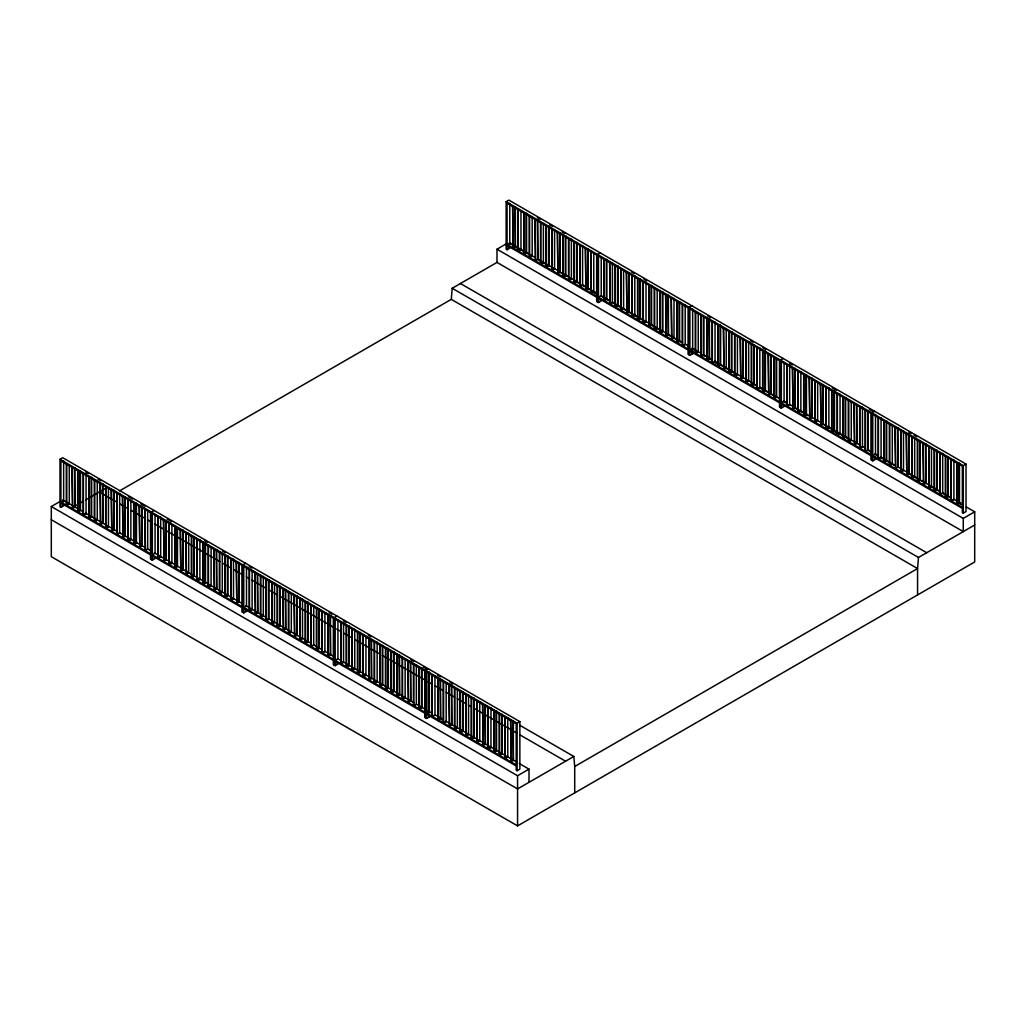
<?xml version="1.0" encoding="UTF-8"?>
<svg xmlns="http://www.w3.org/2000/svg" width="1026" height="1026" viewBox="0 0 1026 1026"><rect width="100%" height="100%" fill="white"/><g stroke="black" fill="none" stroke-linecap="round" stroke-linejoin="round"><path stroke-width="1.5" d="M119.542 490.89L451.286 299.361L452.197 288.268L496.994 262.412L963.273 531.609L963.273 518.412L496.994 249.215L496.994 262.412M974.7 525.004L918.475 557.477L917.565 568.558L917.565 594.952M59.983 459.289L62.727 457.711L519.861 721.624L519.861 769.141L517.117 770.718L516.206 770.193L516.206 765.973L426.598 714.237L426.598 718.457L424.777 717.405L424.777 713.185L335.181 661.449L335.181 665.682L333.347 664.617L333.347 660.398L243.752 608.674L243.752 612.894L241.918 611.842L241.918 607.61L152.323 555.887L152.323 560.106L150.501 559.055L150.501 554.835L60.906 503.099L60.906 507.331L59.983 506.793L59.983 459.289L517.117 723.215L519.861 721.624M506.139 201.699L508.883 200.121L966.017 464.047L966.017 511.551L963.273 513.128L962.362 512.602L962.362 508.383L872.754 456.647L872.754 460.879L870.933 459.815L870.933 455.595L781.337 403.872L781.337 408.091L779.503 407.04L779.503 402.808L689.908 351.084L689.908 355.304L688.074 354.252L688.074 350.033L598.479 298.297L598.479 302.529L596.657 301.464L596.657 297.245L507.062 245.522L507.062 249.741L506.139 249.215L506.139 201.699L963.273 465.624L966.017 464.047M966.377 507.011L974.7 511.807L974.7 561.953L517.566 825.879L51.3 556.682L51.3 506.536L60.188 501.406M496.994 249.215L505.895 244.085M60.906 502.047L150.501 553.771L150.501 512.602L60.906 460.879L60.906 502.047L63.638 500.47L63.638 460.879M507.062 244.457L596.657 296.193L596.657 255.012L507.062 203.289L507.062 244.457L509.794 242.88L534.61 257.205M60.906 503.099L63.638 501.522M507.062 245.522L509.794 243.931M60.906 507.331L63.638 505.741L62.727 505.215M507.062 249.741L509.794 248.151L508.883 247.625M66.523 505.01L66.523 463.829L66.523 505.01L69.268 503.946L69.268 465.945M66.985 505.267L69.268 503.946M513.09 247.702L512.641 206.264L513.09 247.702L515.373 246.381L515.373 206.803M74.924 506.1L83.042 501.406M85.748 499.842L106.153 488.055M518.233 250.677L518.233 209.509L518.233 250.677L520.977 249.626L520.977 211.612M72.577 508.498L72.115 467.061L72.577 508.498L74.86 507.177L74.86 467.587M518.694 250.934L520.977 249.626M77.719 511.474L77.719 470.293L77.719 511.474L80.464 510.409L80.464 470.831M523.837 253.909L523.837 212.741L523.837 253.909L526.582 252.858L526.582 213.267M78.181 511.73L80.464 510.409M524.286 254.166L526.582 252.858M83.324 514.706L83.324 473.525L83.324 514.706L86.069 513.641L86.069 474.063M529.429 257.141L529.429 215.973L529.429 257.141L532.173 256.09L532.173 216.499M83.773 514.962L86.069 513.641M529.891 257.411L532.173 256.09M88.916 517.938L88.916 476.769L88.916 517.938L91.66 516.886L91.66 477.295M89.377 518.194L91.66 516.886M535.495 260.642L535.033 219.205L535.495 260.642L537.778 259.321L537.778 219.731M94.52 521.17L94.52 480.001L94.52 521.17L97.265 520.118L97.265 480.527M540.638 263.605L540.638 222.437L540.638 263.605L543.382 262.553L543.382 224.553M94.982 521.439L97.265 520.118M541.087 263.874L543.382 262.553M546.23 266.837L546.23 225.669L546.23 266.837L548.974 265.785L548.974 226.195M100.574 524.671L100.125 483.233L100.574 524.671L102.869 523.35L102.869 483.759M546.691 267.106L548.974 265.785M105.716 527.633L105.716 486.465L105.716 527.633L108.461 526.582L108.461 488.568M551.834 270.069L551.834 228.901L551.834 270.069L554.579 269.017L554.579 231.017M106.178 527.903L108.461 526.582M552.296 270.338L554.579 269.017M111.783 531.135L111.321 489.697L111.783 531.135L114.066 529.814L114.066 490.223M557.887 273.57L557.439 232.132L557.887 273.57L560.17 272.249L560.17 232.658M154.156 510.486L151.412 512.077L151.412 559.58M600.313 252.909L597.568 254.486L597.568 301.99M116.926 534.097L116.926 492.929L116.926 534.097L119.657 533.045L119.657 493.455M563.03 276.545L563.03 235.364L563.03 276.545L565.775 275.481L565.775 235.89M117.374 534.366L119.657 533.045M563.492 276.802L565.775 275.481M568.635 279.777L568.635 238.596L568.635 279.777L571.379 278.713L571.379 239.122M122.979 537.598L122.517 496.161L122.979 537.598L125.262 536.277L125.262 496.687M569.097 280.034L571.379 278.713M128.122 540.561L128.122 499.393L128.122 540.561L130.866 539.509L130.866 501.509M574.239 283.009L574.239 241.828L574.239 283.009L576.971 281.945L576.971 242.367M128.571 540.83L130.866 539.509M574.688 283.266L576.971 281.945M133.713 543.806L133.713 502.625L133.713 543.806L136.458 542.741L136.458 503.15M579.831 286.241L579.831 245.06L579.831 286.241L582.576 285.177L582.576 245.599M134.175 544.062L136.458 542.741M580.293 286.498L582.576 285.177M139.78 547.294L139.318 505.856L139.78 547.294L142.063 545.973L142.063 506.382M585.884 289.73L585.436 248.305L585.884 289.73L588.18 288.421L588.18 248.831M591.027 292.705L591.027 251.537L591.027 292.705L593.772 291.653L593.772 253.64M145.371 550.526L144.922 509.088L145.371 550.526L147.667 549.205L147.667 511.204M591.489 292.974L593.772 291.653M152.323 554.835L241.918 606.558L241.918 565.39L152.323 513.654L152.323 554.835L155.067 553.245L155.067 515.244M598.479 297.245L688.074 348.968L688.074 307.8L598.479 256.077L598.479 297.245L601.223 295.655L609.495 300.438M152.323 560.106L155.067 558.529L154.156 558.003M598.479 302.529L601.223 300.939L600.313 300.413M157.953 557.785L157.953 516.617L157.953 557.785L160.684 556.733L160.684 517.142M604.058 300.22L604.058 259.052L604.058 300.22L606.802 299.169L606.802 259.578M158.402 558.054L160.684 556.733M604.519 300.49L606.802 299.169M164.006 561.286L163.544 519.849L164.006 561.286L166.289 559.965L166.289 520.374M610.124 303.722L609.662 262.284L610.124 303.722L612.407 302.401L612.407 262.81M169.149 564.249L169.149 523.08L169.149 564.249L171.893 563.197L171.893 525.197M615.267 306.697L615.267 265.516L615.267 306.697L617.998 305.633L617.998 266.042M169.598 564.518L171.893 563.197M615.715 306.954L617.998 305.633M174.741 567.481L174.741 526.312L174.741 567.481L177.485 566.429L177.485 528.428M620.858 309.929L620.858 268.748L620.858 309.929L623.603 308.864L623.603 270.864M175.202 567.75L177.485 566.429M621.32 310.185L623.603 308.864M180.807 570.982L180.345 529.544L180.807 570.982L183.09 569.661L183.09 530.07M626.912 313.417L626.463 271.993L626.912 313.417L629.207 312.109L629.207 272.518M632.054 316.393L632.054 275.224L632.054 316.393L634.799 315.341L634.799 275.75M186.399 574.214L185.95 532.776L186.399 574.214L188.694 572.893L188.694 533.315M632.516 316.649L634.799 315.341M191.541 577.189L191.541 536.008L191.541 577.189L194.286 576.125L194.286 536.547M637.659 319.625L637.659 278.456L637.659 319.625L640.404 318.573L640.404 278.982M192.003 577.446L194.286 576.125M638.121 319.894L640.404 318.573M197.146 580.421L197.146 539.253L197.146 580.421L199.89 579.369L199.89 539.779M643.264 322.857L643.264 281.688L643.264 322.857L646.008 321.805L646.008 282.214M197.608 580.678L199.89 579.369M643.712 323.126L646.008 321.805M202.75 583.653L202.75 542.485L202.75 583.653L205.495 582.601L205.495 543.01M648.855 326.088L648.855 284.92L648.855 326.088L651.6 325.037L651.6 285.446M203.199 583.922L205.495 582.601M649.317 326.358L651.6 325.037M245.586 563.274L242.841 564.864L242.841 612.368M691.742 305.684L688.997 307.274L688.997 354.778M208.342 586.885L208.342 545.717L208.342 586.885L211.087 585.833L211.087 547.82M654.46 329.32L654.46 288.152L654.46 329.32L657.204 328.269L657.204 290.268M208.804 587.154L211.087 585.833M654.921 329.59L657.204 328.269M660.064 332.552L660.064 291.384L660.064 332.552L662.796 331.501L662.796 291.91M214.408 590.386L213.947 548.948L214.408 590.386L216.691 589.065L216.691 549.474M660.513 332.822L662.796 331.501M219.551 593.349L219.551 552.18L219.551 593.349L222.283 592.297L222.283 554.296M220 593.618L222.283 592.297M666.118 336.053L665.656 294.616L666.118 336.053L668.401 334.733L668.401 295.142M225.143 596.581L225.143 555.412L225.143 596.581L227.887 595.529L227.887 555.938M225.605 596.85L227.887 595.529M671.722 339.285L671.26 297.848L671.722 339.285L674.005 337.964L674.005 298.374M230.747 599.812L230.747 558.644L230.747 599.812L233.492 598.761L233.492 559.17M676.865 342.261L676.865 301.08L676.865 342.261L679.597 341.196L679.597 301.606M231.196 600.082L233.492 598.761M677.314 342.517L679.597 341.196M682.457 345.493L682.457 304.312L682.457 345.493L685.201 344.428L685.201 304.85M236.801 603.314L236.339 561.876L236.801 603.314L239.084 601.993L239.084 562.402M682.918 345.749L685.201 344.428M243.752 607.61L333.347 659.346L333.347 618.178L243.752 566.442L243.752 607.61L246.496 606.033L246.496 566.442M689.908 350.033L779.503 401.756L779.503 360.588L689.908 308.852L689.908 350.033L692.653 348.442L700.925 353.226M689.908 351.084L692.653 349.507M243.752 612.894L246.496 611.316L246.496 608.495M689.908 355.304L692.653 353.726L692.653 350.905M249.369 610.573L249.369 569.404L249.369 610.573L252.114 609.521L252.114 571.508M695.487 353.008L695.487 311.84L695.487 353.008L698.231 351.956L698.231 313.956M249.831 610.842L252.114 609.521M695.949 353.277L698.231 351.956M701.091 356.24L701.091 315.072L701.091 356.24L703.823 355.188L703.823 317.188M255.436 614.074L254.974 572.636L255.436 614.074L257.718 612.753L257.718 574.74M701.54 356.509L703.823 355.188M260.578 617.036L260.578 575.868L260.578 617.036L263.31 615.985L263.31 576.394M261.027 617.306L263.31 615.985M707.145 359.741L706.683 318.304L707.145 359.741L709.428 358.42L709.428 318.829M266.17 620.268L266.17 579.1L266.17 620.268L268.915 619.217L268.915 579.626M712.288 362.704L712.288 321.536L712.288 362.704L715.032 361.652L715.032 322.061M266.632 620.538L268.915 619.217M712.749 362.973L715.032 361.652M271.775 623.5L271.775 582.332L271.775 623.5L274.519 622.449L274.519 582.858M717.892 365.949L717.892 324.767L717.892 365.949L720.624 364.884L720.624 325.293M272.223 623.77L274.519 622.449M718.341 366.205L720.624 364.884M277.366 626.732L277.366 585.564L277.366 626.732L280.111 625.68L280.111 586.09M277.828 627.001L280.111 625.68M723.946 369.437L723.484 327.999L723.946 369.437L726.228 368.116L726.228 328.525M729.088 372.412L729.088 331.231L729.088 372.412L731.833 371.348L731.833 331.77M283.433 630.233L282.971 588.796L283.433 630.233L285.715 628.912L285.715 589.322M729.537 372.669L731.833 371.348M288.575 633.209L288.575 592.028L288.575 633.209L291.32 632.144L291.32 594.144M734.68 375.644L734.68 334.463L734.68 375.644L737.425 374.58L737.425 336.579M289.024 633.465L291.32 632.144M735.142 375.901L737.425 374.58M294.629 636.697L294.167 595.26L294.629 636.697L296.912 635.376L296.912 595.798M740.746 379.133L740.285 337.708L740.746 379.133L743.029 377.825L743.029 339.811M337.003 616.062L334.258 617.639L334.258 665.156M783.159 358.472L780.414 360.062L780.414 407.566M745.889 382.108L745.889 340.94L745.889 382.108L748.634 381.056L748.634 341.466M300.233 639.929L299.772 598.491L300.233 639.929L302.516 638.608L302.516 599.03M746.338 382.377L748.634 381.056M305.376 642.904L305.376 601.736L305.376 642.904L308.108 641.853L308.108 602.262M751.481 385.34L751.481 344.172L751.481 385.34L754.225 384.288L754.225 344.698M305.825 643.161L308.108 641.853M751.943 385.609L754.225 384.288M310.968 646.136L310.968 604.968L310.968 646.136L313.712 645.085L313.712 605.494M757.085 388.572L757.085 347.404L757.085 388.572L759.83 387.52L759.83 347.929M311.429 646.393L313.712 645.085M757.547 388.841L759.83 387.52M316.572 649.368L316.572 608.2L316.572 649.368L319.317 648.317L319.317 608.726M762.69 391.804L762.69 350.635L762.69 391.804L765.422 390.752L765.422 351.161M317.034 649.638L319.317 648.317M763.139 392.073L765.422 390.752M322.177 652.6L322.177 611.432L322.177 652.6L324.909 651.548L324.909 613.535M322.626 652.869L324.909 651.548M768.743 395.305L768.282 353.867L768.743 395.305L771.026 393.984L771.026 354.393M773.886 398.268L773.886 357.099L773.886 398.268L776.631 397.216L776.631 359.215M328.23 656.101L327.769 614.664L328.23 656.101L330.513 654.78L330.513 616.78M774.335 398.537L776.631 397.216M335.181 660.398L424.777 712.134L424.777 670.953L335.181 619.229L335.181 660.398L337.926 658.82L337.926 620.807M781.337 402.808L870.933 454.544L870.933 413.375L781.337 361.639L781.337 402.808L784.082 401.23L786.839 402.82M335.181 665.682L337.926 664.091L337.003 663.565M781.337 408.091L784.082 406.514L783.159 405.975M340.799 663.36L340.799 622.179L340.799 663.36L343.543 662.296L343.543 622.718M786.916 405.796L786.916 364.628L786.916 405.796L789.661 404.744L789.661 365.153M341.26 663.617L343.543 662.296M787.365 406.052L789.661 404.744M346.403 666.592L346.403 625.411L346.403 666.592L349.135 665.528L349.135 625.95M346.852 666.849L349.135 665.528M792.97 409.297L792.508 367.859L792.97 409.297L795.253 407.976L795.253 368.385M351.995 669.824L351.995 628.656L351.995 669.824L354.74 668.772L354.74 629.182M798.113 412.26L798.113 371.091L798.113 412.26L800.857 411.208L800.857 371.617M352.457 670.081L354.74 668.772M798.574 412.529L800.857 411.208M357.599 673.056L357.599 631.888L357.599 673.056L360.344 672.004L360.344 632.414M803.717 415.492L803.717 374.323L803.717 415.492L806.449 414.44L806.449 374.849M358.061 673.325L360.344 672.004M804.166 415.761L806.449 414.44M363.204 676.288L363.204 635.12L363.204 676.288L365.936 675.236L365.936 637.223M363.653 676.557L365.936 675.236M809.77 418.993L809.309 377.555L809.77 418.993L812.053 417.672L812.053 378.081M814.913 421.955L814.913 380.787L814.913 421.955L817.658 420.904L817.658 382.903M369.257 679.789L368.796 638.352L369.257 679.789L371.54 678.468L371.54 640.455M815.375 422.225L817.658 420.904M374.4 682.752L374.4 641.583L374.4 682.752L377.145 681.7L377.145 642.109M374.849 683.021L377.145 681.7M820.967 425.457L820.505 384.019L820.967 425.457L823.25 424.136L823.25 384.545M379.992 685.984L379.992 644.815L379.992 685.984L382.736 684.932L382.736 645.341M826.11 428.432L826.11 387.251L826.11 428.432L828.854 427.367L828.854 387.777M380.454 686.253L382.736 684.932M826.571 428.688L828.854 427.367M385.596 689.215L385.596 648.047L385.596 689.215L388.341 688.164L388.341 648.573M831.714 431.664L831.714 390.483L831.714 431.664L834.459 430.599L834.459 391.009M386.058 689.485L388.341 688.164M832.163 431.92L834.459 430.599M428.432 668.849L425.687 670.427L425.687 717.931M874.588 411.259L871.843 412.837L871.843 460.353M391.201 692.447L391.201 651.279L391.201 692.447L393.946 691.396L393.946 651.805M837.306 434.896L837.306 393.715L837.306 434.896L840.05 433.831L840.05 394.253M391.65 692.717L393.946 691.396M837.767 435.152L840.05 433.831M842.91 438.128L842.91 396.947L842.91 438.128L845.655 437.063L845.655 397.485M397.254 695.949L396.793 654.511L397.254 695.949L399.537 694.628L399.537 655.037M843.372 438.384L845.655 437.063M402.397 698.924L402.397 657.743L402.397 698.924L405.142 697.86L405.142 659.859M848.515 441.36L848.515 400.191L848.515 441.36L851.259 440.308L851.259 402.295M402.859 699.181L405.142 697.86M848.964 441.616L851.259 440.308M408.451 702.412L408.002 660.975L408.451 702.412L410.733 701.091L410.733 661.513M854.568 444.861L854.107 403.423L854.568 444.861L856.851 443.54L856.851 405.526M413.593 705.388L413.593 664.22L413.593 705.388L416.338 704.336L416.338 664.745M859.711 447.823L859.711 406.655L859.711 447.823L862.456 446.772L862.456 407.181M414.055 705.644L416.338 704.336M860.173 448.093L862.456 446.772M419.198 708.62L419.198 667.451L419.198 708.62L421.942 707.568L421.942 667.977M865.316 451.055L865.316 409.887L865.316 451.055L868.047 450.004L868.047 410.413M419.66 708.876L421.942 707.568M865.764 451.325L868.047 450.004M426.598 713.185L516.206 764.909L516.206 723.74L426.598 672.017L426.598 713.185L429.343 711.595L429.343 672.017M872.754 455.595L962.362 507.331L962.362 466.15L872.754 414.427L872.754 455.595L875.499 454.018L878.256 455.608M426.598 718.457L429.343 716.879L429.343 714.058M872.754 460.879L875.499 459.289L875.499 456.48M432.228 716.135L432.228 674.967L432.228 716.135L434.973 715.084L434.973 675.493M878.333 458.584L878.333 417.402L878.333 458.584L881.077 457.519L881.077 417.928M432.677 716.404L434.973 715.084M878.795 458.84L881.077 457.519M883.937 461.815L883.937 420.634L883.937 461.815L886.682 460.751L886.682 421.173M438.282 719.636L437.82 678.199L438.282 719.636L440.564 718.315L440.564 678.725M884.399 462.072L886.682 460.751M443.424 722.612L443.424 681.431L443.424 722.612L446.169 721.547L446.169 683.547M889.542 465.047L889.542 423.879L889.542 465.047L892.287 463.996L892.287 425.982M443.886 722.868L446.169 721.547M889.991 465.304L892.287 463.996M449.478 726.1L449.029 684.663L449.478 726.1L451.761 724.779L451.761 685.201M895.595 468.536L895.134 427.111L895.595 468.536L897.878 467.228L897.878 427.637M454.621 729.076L454.621 687.895L454.621 729.076L457.365 728.011L457.365 688.433M900.738 471.511L900.738 430.343L900.738 471.511L903.483 470.459L903.483 430.869M455.082 729.332L457.365 728.011M901.2 471.78L903.483 470.459M460.225 732.308L460.225 691.139L460.225 732.308L462.97 731.256L462.97 691.665M460.687 732.564L462.97 731.256M906.792 475.012L906.343 433.575L906.792 475.012L909.074 473.691L909.074 434.101M465.83 735.539L465.83 694.371L465.83 735.539L468.561 734.488L468.561 694.897M911.934 477.975L911.934 436.807L911.934 477.975L914.679 476.923L914.679 438.91M466.279 735.809L468.561 734.488M912.396 478.244L914.679 476.923M471.421 738.771L471.421 697.603L471.421 738.771L474.166 737.72L474.166 698.129M917.539 481.207L917.539 440.039L917.539 481.207L920.284 480.155L920.284 440.564M471.883 739.041L474.166 737.72M917.988 481.476L920.284 480.155M477.026 742.003L477.026 700.835L477.026 742.003L479.77 740.952L479.77 702.938M477.475 742.273L479.77 740.952M923.592 484.708L923.131 443.27L923.592 484.708L925.875 483.387L925.875 443.796M483.079 745.504L482.618 704.067L483.079 745.504L485.362 744.183L485.362 704.593M929.197 487.94L928.735 446.502L929.197 487.94L931.48 486.619L931.48 448.618M488.222 748.467L488.222 707.299L488.222 748.467L490.967 747.415L490.967 707.825M934.34 490.915L934.34 449.734L934.34 490.915L937.084 489.851L937.084 450.26M488.684 748.736L490.967 747.415M934.789 491.172L937.084 489.851M493.827 751.699L493.827 710.531L493.827 751.699L496.571 750.647L496.571 711.056M939.931 494.147L939.931 452.966L939.931 494.147L942.676 493.083L942.676 453.492M494.275 751.968L496.571 750.647M940.393 494.404L942.676 493.083M499.418 754.931L499.418 713.763L499.418 754.931L502.163 753.879L502.163 714.288M945.536 497.379L945.536 456.198L945.536 497.379L948.28 496.315L948.28 456.737M499.88 755.2L502.163 753.879M945.998 497.636L948.28 496.315M505.023 758.176L505.023 716.994L505.023 758.176L507.767 757.111L507.767 717.52M951.14 500.611L951.14 459.43L951.14 500.611L953.885 499.547L953.885 459.969M505.485 758.432L507.767 757.111M951.589 500.868L953.885 499.547M956.732 503.843L956.732 462.675L956.732 503.843L959.477 502.791L959.477 463.201M511.076 761.664L510.627 720.226L511.076 761.664L513.359 760.343L513.359 720.752M957.194 504.099L959.477 502.791M51.3 506.536L517.566 775.733L529.006 769.141L529.006 782.325M963.273 518.412L974.7 511.807M574.714 792.893L574.714 766.499L573.803 756.47L517.566 788.93L51.3 519.733M574.714 766.499L917.565 568.558L451.286 299.361M537.367 217.627L540.125 219.218M549.769 224.784L552.527 226.374M562.184 231.94L564.941 233.543M631.554 271.993L634.312 273.583M643.956 279.162L646.713 280.752M707.812 316.021L710.569 317.624M750.545 340.696L753.302 342.286M762.946 347.865L765.704 349.456M789.597 363.242L792.354 364.833M832.317 387.905L836.459 390.303M869.535 409.4L872.292 410.99M908.587 431.946L911.345 433.536M914.102 435.127L916.859 436.717M537.367 258.796L580.1 283.458M582.858 285.061L598.017 293.808M612.253 302.029L682.547 342.62M685.304 344.21L689.446 346.596M703.682 354.816L711.954 359.587M714.712 361.178L757.432 385.853M760.189 387.443L780.876 399.383M789.597 404.411L792.354 406.001M795.099 407.591L803.371 412.375M806.128 413.965L859.891 445.002M862.648 446.592L865.405 448.182M868.163 449.773L870.92 451.363M881.013 457.198L894.8 465.15M897.558 466.753L905.83 471.524M908.587 473.114L940.291 491.416M943.048 493.006L951.32 497.79M954.077 499.38L962.35 504.151M515.373 246.381L514.924 208.111M537.778 259.321L537.316 221.052M560.17 272.249L559.721 233.979M588.18 288.421L587.718 250.152M629.207 312.109L628.746 273.839M668.401 334.733L667.939 296.463M709.428 358.42L708.966 320.15M743.029 377.825L742.567 339.555M771.026 393.984L770.564 355.714M795.253 407.976L794.804 369.706M812.053 417.672L811.592 379.402M823.25 424.136L822.801 385.866M856.851 443.54L856.402 405.27M897.878 467.228L897.429 428.958M909.074 473.691L908.626 435.422M925.875 483.387L925.426 445.117M509.819 243.419L516.758 247.42M522.311 250.626L527.851 253.832M537.573 259.437L540.343 261.04M543.126 262.643L545.896 264.246M561.158 273.057L566.711 276.263M576.432 281.868L579.203 283.471M581.973 285.074L584.756 286.677M587.526 288.28L590.309 289.883M593.079 291.487L597.247 293.885M601.403 296.296L604.186 297.899M606.956 299.502L609.726 301.105M612.509 302.708L620.833 307.505M625.001 309.916L630.541 313.122M634.709 315.521L643.033 320.33M651.369 325.139L654.139 326.743M656.909 328.346L659.692 329.949M668.016 334.745L670.786 336.348M674.954 338.76L680.507 341.966M691.601 348.365L695.769 350.777M702.707 354.778L705.478 356.381M708.261 357.984L711.031 359.587M715.199 361.986L717.969 363.589M720.752 365.192L723.522 366.795M726.305 368.398L734.629 373.207M754.059 384.429L756.829 386.02M759.599 387.623L762.382 389.226M765.152 390.829L767.935 392.432M770.706 394.035L773.476 395.638M783.197 401.243L785.967 402.846M794.304 407.655L798.459 410.067M801.242 411.67L808.18 415.671M822.057 423.687L824.827 425.29M828.995 427.688L837.319 432.497M840.089 434.101L848.412 438.91M867.842 450.119L870.625 451.722M874.78 454.12L877.563 455.724M880.334 457.327L883.117 458.93M885.887 460.533L888.657 462.136M891.44 463.739L894.21 465.342M908.087 473.358L912.255 475.756M915.025 477.359L921.964 481.374M931.685 486.978L938.623 490.979M942.779 493.391L951.115 498.187M959.438 502.996L962.208 504.6M513.936 246.317L516.694 247.907M593.887 292.474L596.645 294.064M714.712 362.229L717.469 363.82M833.702 430.933L836.459 432.523M958.207 502.817L960.964 504.407M691.742 353.2L692.653 353.726M874.588 458.763L875.499 459.289M460.43 283.522L926.696 552.719M452.197 288.268L918.475 557.477M85.697 472.024L88.454 473.614M98.098 479.193L100.856 480.784M128.43 496.699L132.559 499.085M140.831 503.856L144.974 506.241M167.469 519.233L171.611 521.631M204.687 540.728L207.444 542.318M222.616 551.065L225.374 552.668M249.254 566.455L252.011 568.045M329.205 612.612L331.962 614.202M343.428 620.833L346.185 622.423M368.244 635.158L371.002 636.748M410.977 659.821L413.735 661.411M423.379 666.99L426.136 668.58M437.615 675.198L440.372 676.801M450.016 682.367L452.774 683.957M108.91 488.068L111.693 489.671M114.463 491.274L117.246 492.878M142.216 507.293L144.999 508.896M147.77 510.499L151.938 512.91M154.708 514.513L157.478 516.116M167.2 521.721L169.97 523.324M172.753 524.927L175.523 526.53M178.306 528.134L181.076 529.737M185.244 532.135L190.785 535.341M193.568 536.944L197.723 539.343M200.506 540.946L203.276 542.549M206.059 544.152L208.829 545.755M211.6 547.358L214.383 548.961M217.153 550.564L219.936 552.168M222.706 553.771L225.476 555.374M247.689 568.186L261.566 576.202M268.504 580.203L271.274 581.806M275.443 584.217L278.213 585.82M280.996 587.411L283.766 589.014M286.536 590.617L289.319 592.22M292.089 593.823L300.413 598.633M307.351 602.634L310.134 604.237M314.302 606.648L317.072 608.251M319.843 609.854L322.626 611.458M325.396 613.061L328.179 614.651M330.949 616.254L333.719 617.857M337.887 620.268L340.658 621.871M344.826 624.27L347.596 625.873M361.473 633.888L368.411 637.89M371.194 639.493L375.349 641.891M387.841 649.112L392.009 651.51M394.779 653.113L397.562 654.716M400.332 656.319L403.115 657.923M405.886 659.526L414.209 664.335M435.024 676.352L443.347 681.161M446.13 682.752L448.901 684.355M451.684 685.958L454.454 687.561M458.622 689.972L461.392 691.575M464.175 693.178L466.945 694.782M476.654 700.386L482.207 703.592M484.99 705.195L489.145 707.594M491.929 709.197L494.699 710.8M497.469 712.403L500.252 714.006M503.022 715.609L505.805 717.212M508.575 718.816L511.346 720.419M514.129 722.022L516.899 723.612M519.682 725.215L573.803 756.47M99.304 492.018L117.336 502.432M120.119 504.035L128.442 508.845M131.213 510.448L145.089 518.463M147.872 520.054L150.642 521.657M154.811 524.068L163.134 528.877M165.904 530.48L220.026 561.722M222.809 563.325L231.132 568.135M233.902 569.738L242.239 574.547M246.394 576.945L249.177 578.549M251.947 580.152L265.824 588.167M268.594 589.758L276.93 594.567M279.7 596.17L333.822 627.425M336.592 629.028L340.76 631.426M343.53 633.029L351.867 637.839M354.637 639.442L368.514 647.444M371.284 649.048L379.62 653.857M382.39 655.46L425.405 680.302M428.188 681.905L432.344 684.304M435.127 685.907L443.45 690.716M446.22 692.319L454.556 697.129M457.327 698.719L465.65 703.528M468.433 705.131L471.203 706.734M473.986 708.338L482.31 713.147M485.08 714.75L493.403 719.559M496.186 721.163L517.001 733.18M519.772 734.783L565.57 761.215M62.727 499.931L82.939 511.602M85.697 513.192L117.4 531.506M119.619 532.789L144.974 547.422M147.385 548.807L151.861 551.398M154.323 552.809L163.339 558.029M165.417 559.221L236.39 600.197M238.968 601.685L243.29 604.186M245.907 605.699L265.798 617.177M268.107 618.511L311.276 643.43M313.905 644.956L322.305 649.804M325.011 651.356L333.335 656.165M337.49 658.577L340.67 660.411M343.043 661.77L413.824 702.63M416.492 704.182L424.918 709.043M427.701 710.646L432.1 713.198M434.639 714.66L443.129 719.559M445.733 721.06L516.514 761.92M519.284 763.524L529.006 769.141M74.86 507.177L74.411 468.908M102.869 523.35L102.408 485.08M114.066 529.814L113.604 491.544M125.262 536.277L124.8 498.008M142.063 545.973L141.601 507.703M166.289 559.965L165.827 521.695M183.09 569.661L182.628 531.391M216.691 589.065L216.23 550.795M239.084 601.993L238.635 563.723M257.718 612.753L257.257 574.483M285.715 628.912L285.254 590.643M296.912 635.376L296.463 597.106M330.513 654.78L330.051 616.511M371.54 678.468L371.079 640.198M399.537 694.628L399.088 656.358M410.733 701.091L410.285 662.822M440.564 718.315L440.116 680.046M451.761 724.779L451.312 686.509M485.362 744.183L484.913 705.914M513.359 760.343L512.91 722.073M439 718.226L441.757 719.816M245.586 610.778L246.496 611.316M428.432 716.353L429.343 716.879M963.273 465.624L963.273 513.128M959.015 464.522L959.015 502.522M947.819 458.045L947.819 496.058M936.623 451.581L936.623 489.594M919.822 441.885L919.822 479.886M886.22 422.481L886.22 460.494M875.499 414.427L875.499 454.018M867.598 411.734L867.598 449.734M845.193 398.806L845.193 436.807M833.997 390.752L833.997 430.343M806 376.17L806 414.171M784.082 363.23L784.082 401.23M776.169 358.946L776.169 396.959M764.973 352.482L764.973 390.483M753.777 346.019L753.777 384.019M731.371 333.078L731.371 371.091M720.175 325.037L720.175 364.628M703.374 316.919L703.374 354.919M692.653 308.852L692.653 348.442M679.148 302.926L679.148 340.94M662.347 293.231L662.347 331.231M651.151 286.767L651.151 324.767M639.942 280.303L639.942 318.304M617.549 267.363L617.549 305.376M606.34 259.321L606.34 298.912M601.223 257.654L601.223 295.655M576.522 243.675L576.522 281.688M565.313 237.211L565.313 275.224M548.525 227.516L548.525 265.516M526.12 214.588L526.12 252.588M517.566 775.733L517.566 825.879M517.117 723.215L517.117 770.718M509.794 203.289L509.794 242.88M501.714 715.609L501.714 753.623M496.109 712.377L496.109 750.378M473.704 699.45L473.704 737.45M462.508 692.986L462.508 730.987M428.432 673.595L428.432 713.185M421.481 669.298L421.481 707.299M393.484 653.126L393.484 691.139M387.879 648.317L387.879 687.895M382.288 646.662L382.288 684.663M359.882 633.735L359.882 671.735M348.686 627.271L348.686 665.271M318.855 610.047L318.855 648.047M307.659 601.993L307.659 641.583M279.662 587.411L279.662 625.411M268.453 580.947L268.453 618.947M227.426 557.259L227.426 595.26M205.033 544.331L205.033 582.332M193.837 537.855L193.837 575.868M177.036 528.159L177.036 566.172M136.009 504.471L136.009 542.485M91.211 478.616L91.211 516.617M80.002 472.14L80.002 510.153"/></g></svg>
